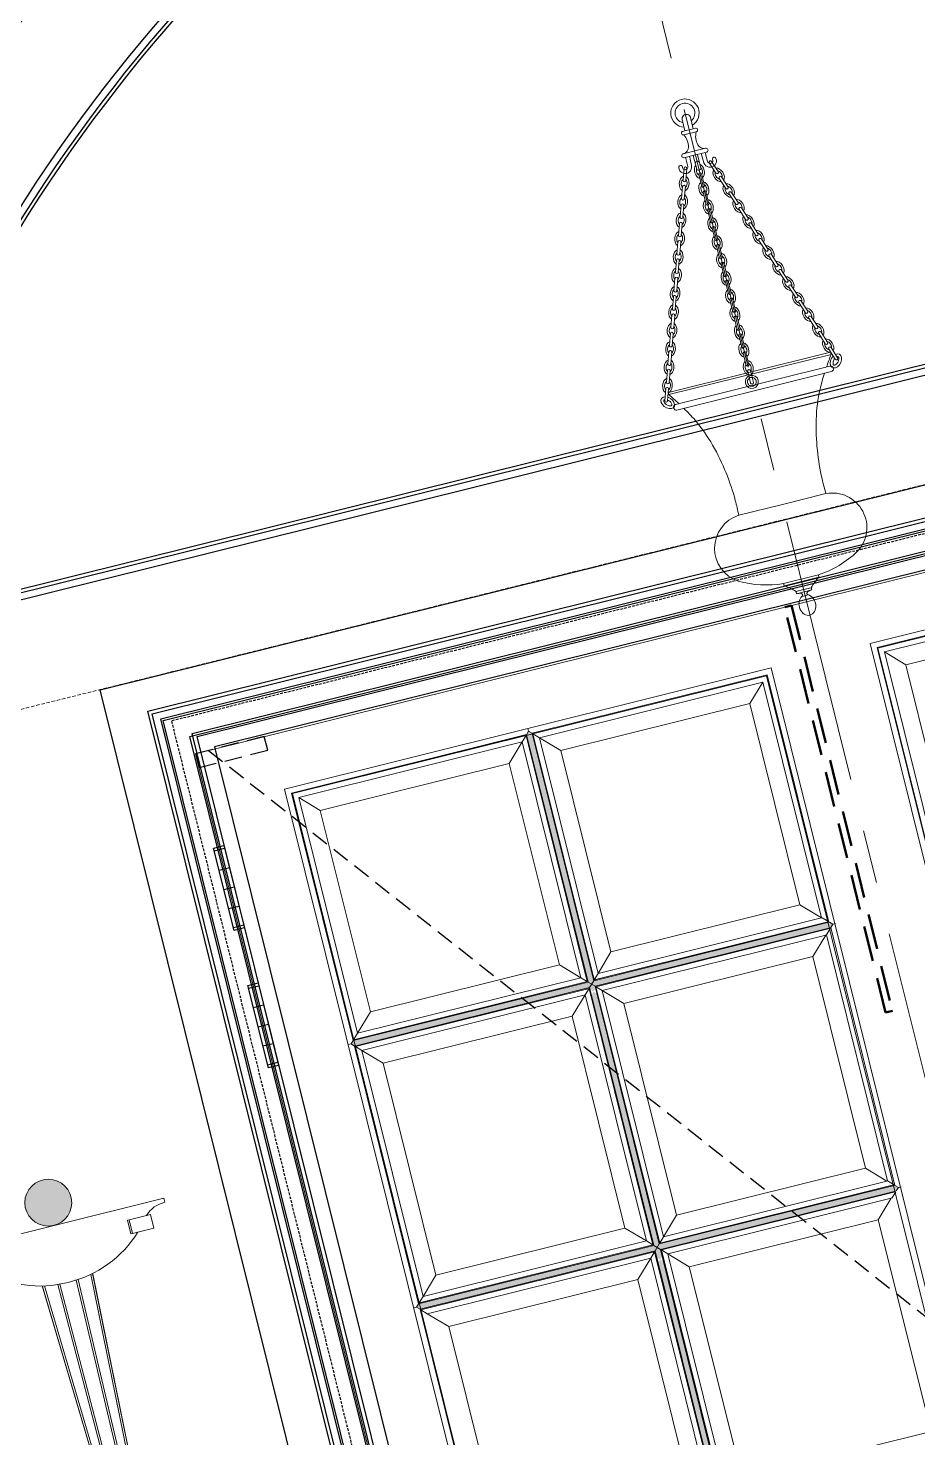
# Model space of a CAD drawing. Header units: inches. Extents: x -207898 to 3408902, y 497526 to 4632928.
# Drawn here: x 284987 to 286243, y 510495 to 512486 of the extents above; entities that cross this region are included whole.
import ezdxf

# ---------------------------------------------------------------- set-up
doc = ezdxf.new("R2010")
doc.units = ezdxf.units.IN
doc.header["$MEASUREMENT"] = 0
for name, pattern in [('CENTERX2', [4, 2.5, -0.5, 0.5, -0.5]), ('DASHED', [0.75, 0.5, -0.25]), ('HIDDEN', [0.375, 0.25, -0.125]), ('HIDDEN2', [0.1875, 0.125, -0.0625])]:
    doc.linetypes.add(name, pattern=pattern)
doc.layers.add('1', color=1, linetype='Continuous', lineweight=50)
for name, color, linetype in [('8', 8, 'Continuous'), ('A-Hidden', 8, 'HIDDEN'), ('A-Plaster', 1, 'Continuous'), ('brass', 40, 'Continuous'), ('DETAIL', 1, 'Continuous'), ('DOOR', 44, 'Continuous'), ('gypsum', 31, 'Continuous'), ('Layer1', 1, 'Continuous'), ('Layer3', 7, 'Continuous'), ('Layer7', 8, 'Continuous'), ('text', 7, 'Continuous'), ('WOOD', 23, 'Continuous')]:
    doc.layers.add(name, color=color, linetype=linetype)

# ---------------------------------------------------------------- blocks, each defined once
blk = doc.blocks.new('applique delisle 2')
at = {"lineweight": 0}
h = blk.add_hatch(color=40, dxfattribs=at)
h.dxf.hatch_style = 1
h.set_gradient(color1=(255, 191, 0), tint=1, name='SPHERICAL')
h.paths.add_polyline_path([(47812.6, -11405.5, 1), (47746.4, -11405.5, 1)])
at = {"layer": 'brass', "lineweight": 0}
blk.add_line((47799.5, -11903.7), (47759.5, -11903.7), dxfattribs=at)
at = {"layer": 'brass', "color": 4, "lineweight": 0}
for points in [[(47649.5, -11456.4, 0.200922), (47619.5, -11444.6), (47619.5, -11440.6, -0.414214), (47621.5, -11438.6), (47937.5, -11438.6, -0.414214), (47939.5, -11440.6), (47939.5, -11444.6, 0.200922), (47909.5, -11456.4)], [(47892.2, -11476.4, -0.198316), (47779.5, -11521.5, -0.198316), (47666.9, -11476.4)]]:
    blk.add_lwpolyline(points, format="xyb", dxfattribs=at)
at = {"layer": 'brass', "lineweight": 0}
for points in [[(47674.5, -11456.4), (47643.5, -11456.4), (47643.5, -11476.4), (47674.5, -11476.4), (47674.5, -11456.4), (47674.5, -11476.4), (47674.5, -11476.4)], [(47884.5, -11456.4), (47915.5, -11456.4), (47915.5, -11476.4), (47884.5, -11476.4), (47884.5, -11456.4), (47884.5, -11476.4), (47884.5, -11476.4)], [(47759.5, -11903.7), (47742.9, -11518.2)], [(47762.2, -11896.2), (47746, -11518.3)], [(47764.7, -11520.9), (47769.3, -11896.2)], [(47767.7, -11521.2), (47772.3, -11896.2)], [(47791.3, -11521.2), (47786.8, -11896.2)], [(47794.3, -11520.9), (47789.8, -11896.2)], [(47796.9, -11896.2), (47813.1, -11518.3)], [(47799.5, -11903.7), (47816.1, -11518.2)]]:
    blk.add_lwpolyline(points, dxfattribs=at)
for points in [[(47674.5, -11456.4), (47677.1, -11456.4), (47677.1, -11476.4), (47674.5, -11476.4)], [(47884.5, -11456.4), (47882, -11456.4), (47882, -11476.4), (47884.5, -11476.4)]]:
    blk.add_lwpolyline(points, close=True, dxfattribs=at)
blk.add_lwpolyline([(47742.9, -11517.6), (47759.5, -11903.7, 0.967535), (47799.5, -11903.7), (47816.1, -11517.6)], format="xyb", dxfattribs=at)
blk.add_circle((47779.5, -11405.5), 33.1, dxfattribs=at)
for centre, radius, start, end in [((47765.7, -11895.5), 3.58, 190.2461, 349.7539), ((47779.5, -11888.7), 10.5, 226.0137, 313.9956), ((47793.3, -11895.5), 3.58, 190.2461, 349.7539)]:
    blk.add_arc(centre, radius, start, end, dxfattribs=at)
blk = doc.blocks.new('Hinge')
at = {"layer": 'DETAIL'}
for p, q in [((-7.5, 0), (-7.5, 120)), ((-7.5, 120), (7.5, 120)), ((7.5, 120), (7.5, 0)), ((-7.5, 116), (7.5, 116)), ((-7.5, 88), (7.5, 88)), ((-7.5, 60), (7.5, 60)), ((-7.5, 32), (7.5, 32)), ((7.5, 4), (-7.5, 4)), ((7.5, 0), (-7.5, 0))]:
    blk.add_line(p, q, dxfattribs=at)
blk = doc.blocks.new('wd-02 elevation')
at = {"layer": 'Layer7', "lineweight": 0, "ltscale": 5}
h = blk.add_hatch(dxfattribs=at)
h.set_pattern_fill('AR-HBONE', color=40, scale=0.5, angle=-90)
h.set_pattern_definition([(225, (-227084.7743, -44536.4206), (-2.828427125, -7e-16), [6, -2]), (135, (-227086.1885, -44537.8349), (-2.828427125, -7e-16), [6, -2])])
h.paths.add_polyline_path([(-61554.1, -21388.6), (-61554.1, -21017.6), (-61550.1, -21013.6), (-61546.1, -21017.6), (-61546.1, -21388.6), (-61550.1, -21392.6)])
h = blk.add_hatch(dxfattribs=at)
h.set_pattern_fill('AR-HBONE', color=40, scale=0.5)
h.set_pattern_definition([(135, (-85083.9944, 144152.931), (-2e-16, 2.828427125), [6, -2]), (45, (-85085.4086, 144154.3452), (-2e-16, 2.828427125), [6, -2])])
h.paths.add_polyline_path([(-61896.1, -21377.7), (-61554.1, -21377.7), (-61550.1, -21381.7), (-61554.1, -21385.7), (-61896.1, -21385.7), (-61900.1, -21381.7)])
h = blk.add_hatch(dxfattribs=at)
h.set_pattern_fill('AR-HBONE', color=40, scale=0.5)
h.set_pattern_definition([(135, (-84733.9955, 144152.931), (-2e-16, 2.828427125), [6, -2]), (45, (-84735.4097, 144154.3452), (-2e-16, 2.828427125), [6, -2])])
h.paths.add_polyline_path([(-61546.1, -21377.7), (-61204.1, -21377.7), (-61200.1, -21381.7), (-61204.1, -21385.7), (-61546.1, -21385.7), (-61550.1, -21381.7)])
h = blk.add_hatch(dxfattribs=at)
h.set_pattern_fill('AR-HBONE', color=40, scale=0.5, angle=-90)
h.set_pattern_definition([(225, (-227084.7743, -44926.4206), (-2.828427125, -7e-16), [6, -2]), (135, (-227086.1885, -44927.8349), (-2.828427125, -7e-16), [6, -2])])
h.paths.add_polyline_path([(-61554.1, -21778.6), (-61554.1, -21396.6), (-61550.1, -21392.6), (-61546.1, -21396.6), (-61546.1, -21778.6), (-61550.1, -21782.6)])
h = blk.add_hatch(dxfattribs=at)
h.set_pattern_fill('AR-HBONE', color=40, scale=0.5)
h.set_pattern_definition([(135, (-85083.9942, 143769.7641), (-2e-16, 2.828427125), [6, -2]), (45, (-85085.4084, 143771.1783), (-2e-16, 2.828427125), [6, -2])])
h.paths.add_polyline_path([(-61896.1, -21760.9), (-61554.1, -21760.9), (-61550.1, -21764.9), (-61554.1, -21768.9), (-61896.1, -21768.9), (-61900.1, -21764.9)])
h = blk.add_hatch(dxfattribs=at)
h.set_pattern_fill('AR-HBONE', color=40, scale=0.5)
h.set_pattern_definition([(135, (-84733.9953, 143769.7641), (-2e-16, 2.828427125), [6, -2]), (45, (-84735.4095, 143771.1783), (-2e-16, 2.828427125), [6, -2])])
h.paths.add_polyline_path([(-61546.1, -21760.9), (-61204.1, -21760.9), (-61200.1, -21764.9), (-61204.1, -21768.9), (-61546.1, -21768.9), (-61550.1, -21764.9)])
h = blk.add_hatch(dxfattribs=at)
h.set_pattern_fill('AR-HBONE', color=40, scale=0.5, angle=-90)
h.set_pattern_definition([(225, (-227084.7742, -45316.4208), (-2.828427125, -7e-16), [6, -2]), (135, (-227086.1884, -45317.835), (-2.828427125, -7e-16), [6, -2])])
h.paths.add_polyline_path([(-61554.1, -22168.6), (-61554.1, -21786.6), (-61550.1, -21782.6), (-61546.1, -21786.6), (-61546.1, -22168.6), (-61550.1, -22172.6)])
at = {"layer": '1', "linetype": 'HIDDEN', "ltscale": 200, "elevation": 0}
blk.add_lwpolyline([(-61147, -20930.8), (-61147, -21520.8), (-61157, -21520.8), (-61157, -20930.8), (-61147, -20930.8)], dxfattribs=at)
at = {"layer": '8', "lineweight": 0, "ltscale": 5}
for p, q in [((-61555.1, -21018.6, 0), (-61562.6, -21026.1, 0)), ((-61562.6, -21026.1, 0), (-61562.6, -21369.2, 0)), ((-61555.1, -21018.6, 0), (-61555.1, -21376.7, 0)), ((-61545.1, -21018.6, 0), (-61545.1, -21376.7, 0)), ((-61537.6, -21026.1, 0), (-61545.1, -21018.6, 0)), ((-61537.6, -21026.1, 0), (-61537.6, -21369.2, 0)), ((-61887.6, -21369.2, 0), (-61895.1, -21376.7, 0)), ((-61555.1, -21376.7, 0), (-61895.1, -21376.7, 0)), ((-61562.6, -21369.2, 0), (-61887.6, -21369.2, 0)), ((-61562.6, -21369.2, 0), (-61555.1, -21376.7, 0)), ((-61537.6, -21369.2, 0), (-61545.1, -21376.7, 0)), ((-61205.1, -21376.7, 0), (-61545.1, -21376.7, 0)), ((-61212.6, -21369.2, 0), (-61537.6, -21369.2, 0)), ((-61211.6, -21369.2, 0), (-61204.1, -21376.7, 0)), ((-61555.1, -21386.7, 0), (-61895.1, -21386.7, 0)), ((-61887.6, -21394.2, 0), (-61895.1, -21386.7, 0)), ((-61562.6, -21394.2, 0), (-61887.6, -21394.2, 0)), ((-61562.6, -21394.2, 0), (-61555.1, -21386.7, 0)), ((-61562.6, -21394.2, 0), (-61562.6, -21752.4, 0)), ((-61555.1, -21386.7, 0), (-61555.1, -21759.9, 0)), ((-61545.1, -21386.7, 0), (-61545.1, -21759.9, 0)), ((-61205.1, -21386.7, 0), (-61545.1, -21386.7, 0)), ((-61537.6, -21394.2, 0), (-61545.1, -21386.7, 0)), ((-61537.6, -21394.2, 0), (-61537.6, -21752.4, 0)), ((-61212.6, -21394.2, 0), (-61537.6, -21394.2, 0)), ((-61211.6, -21394.2, 0), (-61204.1, -21386.7, 0)), ((-61887.6, -21752.4, 0), (-61895.1, -21759.9, 0)), ((-61555.1, -21759.9, 0), (-61895.1, -21759.9, 0)), ((-61562.6, -21752.4, 0), (-61887.6, -21752.4, 0)), ((-61562.6, -21752.4, 0), (-61555.1, -21759.9, 0)), ((-61537.6, -21752.4, 0), (-61545.1, -21759.9, 0)), ((-61212.6, -21759.9, 0), (-61545.1, -21759.9, 0)), ((-61545.1, -21759.9, 0), (-61205.1, -21759.9, 0)), ((-61212.6, -21752.4, 0), (-61537.6, -21752.4, 0)), ((-61537.6, -21752.4, 0), (-61212.6, -21752.4, 0)), ((-61211.6, -21752.4, 0), (-61204.1, -21759.9, 0)), ((-61555.1, -21769.9, 0), (-61895.1, -21769.9, 0)), ((-61887.6, -21777.4, 0), (-61895.1, -21769.9, 0)), ((-61562.6, -21777.4, 0), (-61887.6, -21777.4, 0)), ((-61562.6, -21777.4, 0), (-61555.1, -21769.9, 0)), ((-61562.6, -21777.4, 0), (-61562.6, -22135.6, 0)), ((-61555.1, -21769.9, 0), (-61555.1, -22143.1, 0)), ((-61212.6, -21769.9, 0), (-61545.1, -21769.9, 0)), ((-61545.1, -21769.9, 0), (-61205.1, -21769.9, 0)), ((-61537.6, -21777.4, 0), (-61545.1, -21769.9, 0)), ((-61545.1, -21769.9, 0), (-61545.1, -22143.1, 0)), ((-61212.6, -21777.4, 0), (-61537.6, -21777.4, 0)), ((-61537.6, -21777.4, 0), (-61212.6, -21777.4, 0)), ((-61537.6, -21777.4, 0), (-61537.6, -22135.6, 0)), ((-61211.6, -21777.4, 0), (-61204.1, -21769.9, 0))]:
    blk.add_line(p, q, dxfattribs=at)
at = {"layer": '8', "color": 40, "lineweight": 0, "ltscale": 5}
for p, q in [((-61554.1, -21017.6, 0), (-61550.1, -21013.6, 0)), ((-61554.1, -21377.7, 0), (-61554.1, -21017.6, 0)), ((-61550.1, -21013.6, 0), (-61550.1, -21009.6, 0)), ((-61546.1, -21017.6, 0), (-61550.1, -21013.6, 0)), ((-61546.1, -21377.7, 0), (-61546.1, -21017.6, 0)), ((-61900.1, -21381.7, 0), (-61904.1, -21381.7, 0)), ((-61900.1, -21381.7, 0), (-61896.1, -21377.7, 0)), ((-61896.1, -21385.7, 0), (-61900.1, -21381.7, 0)), ((-61554.1, -21377.7, 0), (-61896.1, -21377.7, 0)), ((-61546.1, -21385.7, 0), (-61554.1, -21377.7, 0)), ((-61554.1, -21385.7, 0), (-61546.1, -21377.7, 0)), ((-61546.1, -21377.7, 0), (-61204.1, -21377.7, 0)), ((-61199.1, -21381.7, 0), (-61203.1, -21377.7, 0)), ((-61203.1, -21385.7, 0), (-61199.1, -21381.7, 0)), ((-61199.1, -21381.7, 0), (-61195.1, -21381.7, 0)), ((-61554.1, -21385.7, 0), (-61896.1, -21385.7, 0)), ((-61554.1, -21385.7, 0), (-61554.1, -21760.9, 0)), ((-61546.1, -21385.7, 0), (-61546.1, -21760.9, 0)), ((-61546.1, -21385.7, 0), (-61204.1, -21385.7, 0)), ((-61900.1, -21764.9, 0), (-61896.1, -21760.9, 0)), ((-61554.1, -21760.9, 0), (-61896.1, -21760.9, 0)), ((-61546.1, -21768.9, 0), (-61554.1, -21760.9, 0)), ((-61554.1, -21768.9, 0), (-61546.1, -21760.9, 0)), ((-61546.1, -21760.9, 0), (-61204.1, -21760.9, 0)), ((-61199.1, -21764.9, 0), (-61203.1, -21760.9, 0)), ((-61900.1, -21764.9, 0), (-61904.1, -21764.9, 0)), ((-61896.1, -21768.9, 0), (-61900.1, -21764.9, 0)), ((-61554.1, -21768.9, 0), (-61896.1, -21768.9, 0)), ((-61554.1, -22144.1, 0), (-61554.1, -21768.9, 0)), ((-61546.1, -21768.9, 0), (-61204.1, -21768.9, 0)), ((-61546.1, -22144.1, 0), (-61546.1, -21768.9, 0)), ((-61203.1, -21768.9, 0), (-61199.1, -21764.9, 0)), ((-61199.1, -21764.9, 0), (-61195.1, -21764.9, 0))]:
    blk.add_line(p, q, dxfattribs=at)
at = {"layer": '8', "linetype": 'HIDDEN', "ltscale": 100}
for points in [[(-61914.1, -20950.8), (-61914.1, -20930.8), (-62014.1, -20930.8), (-62014.1, -20950.8), (-61914.1, -20950.8)], [(-61995.1, -20930.8), (-61124.1, -22056.9), (-61995.1, -23517.8)]]:
    blk.add_lwpolyline(points, dxfattribs=at)
at = {"layer": '8', "color": 40, "lineweight": 0, "ltscale": 5, "elevation": 0}
for points in [[(-61196.1, -21009.6), (-61904.1, -21009.6), (-61904.1, -23297.6), (-61196.1, -23297.6)], [(-61052.1, -21009.6), (-60344.1, -21009.6), (-60344.1, -23297.6), (-61052.1, -23297.6)]]:
    blk.add_lwpolyline(points, close=True, dxfattribs=at)
for points in [[(-61554.1, -21017.5), (-61896.1, -21017.5), (-61896.1, -21377.7)], [(-61554.1, -21017.6), (-61896.1, -21017.6), (-61896.1, -21377.7)], [(-61204.1, -21377.7), (-61204.1, -21017.6), (-61546.1, -21017.6)], [(-61044.1, -21377.7), (-61044.1, -21017.6), (-60702.1, -21017.6)], [(-61896.1, -21385.7), (-61896.1, -21760.9)], [(-61896.1, -21385.7), (-61896.1, -21760.9)], [(-61203.1, -21760.9), (-61203.1, -21385.7)], [(-61896.1, -21768.9), (-61896.1, -22144)]]:
    blk.add_lwpolyline(points, dxfattribs=at)
at = {"layer": '8', "lineweight": 0, "ltscale": 5, "elevation": 0}
for points in [[(-61205.1, -21018.6), (-61895.1, -21018.6), (-61895.1, -23288.6), (-61205.1, -23288.6)], [(-61043.1, -21018.6), (-60353.1, -21018.6), (-60353.1, -23288.6), (-61043.1, -23288.6)]]:
    blk.add_lwpolyline(points, close=True, dxfattribs=at)
for points in [[(-61562.6, -21026.1), (-61887.6, -21026.1), (-61887.6, -21369.2)], [(-61212.6, -21369.2), (-61212.6, -21026.1), (-61537.6, -21026.1)], [(-61035.6, -21369.2), (-61035.6, -21026.1), (-60710.6, -21026.1)], [(-61887.6, -21394.2), (-61887.6, -21752.4)], [(-61211.6, -21752.4), (-61211.6, -21394.2)]]:
    blk.add_lwpolyline(points, dxfattribs=at)
at = {"layer": '8', "color": 4, "lineweight": 0, "ltscale": 5, "elevation": 0}
for points in [[(-61562.6, -21369.2), (-61587.6, -21344.2), (-61587.6, -21051.1), (-61562.6, -21026.1), (-61587.6, -21051.1), (-61862.6, -21051.1), (-61887.6, -21026.1), (-61862.6, -21051.1), (-61862.6, -21344.2), (-61887.6, -21369.2), (-61862.6, -21344.2), (-61587.6, -21344.2)], [(-61212.6, -21369.2), (-61237.6, -21344.2), (-61237.6, -21051.1), (-61212.6, -21026.1), (-61237.6, -21051.1), (-61512.6, -21051.1), (-61537.6, -21026.1), (-61512.6, -21051.1), (-61512.6, -21344.2), (-61537.6, -21369.2), (-61512.6, -21344.2), (-61237.6, -21344.2)], [(-61035.6, -21369.2), (-61010.6, -21344.2), (-61010.6, -21051.1), (-61035.6, -21026.1), (-61010.6, -21051.1), (-60735.6, -21051.1), (-60710.6, -21026.1), (-60735.6, -21051.1), (-60735.6, -21344.2), (-60710.6, -21369.2), (-60735.6, -21344.2), (-61010.6, -21344.2)], [(-61562.6, -21752.4), (-61587.6, -21727.4), (-61587.6, -21419.2), (-61562.6, -21394.2), (-61587.6, -21419.2), (-61862.6, -21419.2), (-61887.6, -21394.2), (-61862.6, -21419.2), (-61862.6, -21727.4), (-61887.6, -21752.4), (-61862.6, -21727.4), (-61587.6, -21727.4)], [(-61212.6, -21752.4), (-61237.6, -21727.4), (-61237.6, -21419.2), (-61212.6, -21394.2), (-61237.6, -21419.2), (-61512.6, -21419.2), (-61537.6, -21394.2), (-61512.6, -21419.2), (-61512.6, -21727.4), (-61537.6, -21752.4), (-61512.6, -21727.4), (-61237.6, -21727.4)], [(-61562.6, -22135.6), (-61587.6, -22110.6), (-61587.6, -21802.4), (-61562.6, -21777.4), (-61587.6, -21802.4), (-61862.6, -21802.4), (-61887.6, -21777.4), (-61862.6, -21802.4), (-61862.6, -22110.6), (-61887.6, -22135.6), (-61862.6, -22110.6), (-61587.6, -22110.6)], [(-61212.6, -22135.6), (-61237.6, -22110.6), (-61237.6, -21802.4), (-61212.6, -21777.4), (-61237.6, -21802.4), (-61512.6, -21802.4), (-61537.6, -21777.4), (-61512.6, -21802.4), (-61512.6, -22110.6), (-61537.6, -22135.6), (-61512.6, -22110.6), (-61237.6, -22110.6)]]:
    blk.add_lwpolyline(points, dxfattribs=at)
at = {"layer": 'WOOD', "lineweight": 0}
blk.add_lwpolyline([(-62014.1, -23517.8), (-62014.1, -20930.8), (-60234.2, -20930.8), (-60234.2, -23517.8)], dxfattribs=at)
at = {"layer": 'text'}
for p in [(-62014.1, -21186.4), (-62014.1, -21386.4)]:
    blk.add_blockref('Hinge', p, dxfattribs=at)
blk = doc.blocks.new('pendant arabic')
at = {"color": 40, "lineweight": 0}
for p, q in [((31622.2, -8834.7), (31640.6, -8834.7)), ((31625.4, -8829.5), (31637.4, -8829.5)), ((31615.3, -8860.3), (31647.6, -8860.3)), ((31617.3, -8866), (31616.9, -8879.5)), ((31628.4, -8866), (31628.4, -8886)), ((31634.4, -8866), (31634.4, -8886)), ((31645.5, -8866), (31645.9, -8879.5)), ((31606.1, -9486.8), (31656.8, -9486.8)), ((31620.4, -9502.1), (31642.5, -9502.1))]:
    blk.add_line(p, q, dxfattribs=at)
for points in [[(31631.4, -8866), (31648.1, -8866, 0.912079), (31647.6, -8860.3, -0.354576), (31638.1, -8853, -0.194549), (31640.6, -8834.7, 1), (31640.6, -8829.5), (31637.4, -8829.5), (31637.4, -8813.2, 1), (31625.4, -8813.2), (31625.4, -8829.5), (31622.2, -8829.5, 1), (31622.2, -8834.7, -0.194549), (31624.8, -8853, -0.345784), (31615.3, -8860.3, 0.913192), (31614.7, -8866)], [(31631.4, -9209.5), (31519.1, -9209.5, -0.967012), (31519.1, -9201.5), (31743.8, -9201.5, -0.967012), (31743.8, -9209.5)]]:
    blk.add_lwpolyline(points, format="xyb", close=True, dxfattribs=at)
for points in [[(31617.3, -8866), (31616.9, -8879.5, -1.075039), (31609.4, -8878.4, 1.060135), (31604.4, -8877.8, 1.065086), (31622.3, -8879.8, 0.012612), (31623.1, -8866, 1.437174)], [(31609.7, -8897.9), (31615.1, -8881.8, 1), (31611.3, -8880.5), (31605.9, -8896.6, 1), (31609.7, -8897.9, 0.447031)], [(31628.4, -8877.8, 0.484314), (31628.4, -8877.8, -0.790231), (31634.4, -8877.8, -8.534282)], [(31645.5, -8866), (31645.9, -8879.5, 1.075039), (31653.4, -8878.4, -1.060135), (31658.4, -8877.8, -1.065086), (31640.5, -8879.8, -0.012612), (31639.8, -8866, -1.437174)], [(31653.2, -8897.9), (31647.7, -8881.8, -1), (31651.5, -8880.5), (31657, -8896.6, -1), (31653.2, -8897.9, -0.447031)], [(31628.4, -8886, -0.484314), (31628.4, -8886, 0.790231), (31634.4, -8886, 8.534282)], [(31633.4, -8911.1), (31633.4, -8894.1, 1), (31629.4, -8894.1), (31629.4, -8911.1, 1), (31633.4, -8911.1, 0.447031)], [(31633.4, -8911.1), (31633.4, -8894.1, 1), (31629.4, -8894.1), (31629.4, -8911.1, 1), (31633.4, -8911.1, 0.447031)], [(31601.3, -8922.5), (31606.8, -8906.4, 1), (31603, -8905.1), (31597.5, -8921.3, 1), (31601.3, -8922.5, 0.447031)], [(31601.3, -8922.5), (31606.8, -8906.4, 1), (31603, -8905.1), (31597.5, -8921.3, 1), (31601.3, -8922.5, 0.447031)], [(31633.4, -8937.2), (31633.4, -8920.2, 1), (31629.4, -8920.2), (31629.4, -8937.2, 1), (31633.4, -8937.2, 0.447031)], [(31633.4, -8937.2), (31633.4, -8920.2, 1), (31629.4, -8920.2), (31629.4, -8937.2, 1), (31633.4, -8937.2, 0.447031)], [(31661.5, -8922.5), (31656.1, -8906.4, -1), (31659.9, -8905.1), (31665.3, -8921.3, -1), (31661.5, -8922.5, -0.447031)], [(31661.5, -8922.5), (31656.1, -8906.4, -1), (31659.9, -8905.1), (31665.3, -8921.3, -1), (31661.5, -8922.5, -0.447031)], [(31593, -8947.2), (31598.4, -8931.1, 1), (31594.7, -8929.8), (31589.2, -8945.9, 1), (31593, -8947.2, 0.447031)], [(31593, -8947.2), (31598.4, -8931.1, 1), (31594.7, -8929.8), (31589.2, -8945.9, 1), (31593, -8947.2, 0.447031)], [(31669.9, -8947.2), (31664.4, -8931.1, -1), (31668.2, -8929.8), (31673.6, -8945.9, -1), (31669.9, -8947.2, -0.447031)], [(31669.9, -8947.2), (31664.4, -8931.1, -1), (31668.2, -8929.8), (31673.6, -8945.9, -1), (31669.9, -8947.2, -0.447031)], [(31584.6, -8971.9), (31590.1, -8955.7, 1), (31586.3, -8954.5), (31580.9, -8970.6, 1), (31584.6, -8971.9, 0.447031)], [(31584.6, -8971.9), (31590.1, -8955.7, 1), (31586.3, -8954.5), (31580.9, -8970.6, 1), (31584.6, -8971.9, 0.447031)], [(31633.4, -8963.2), (31633.4, -8946.2, 1), (31629.4, -8946.2), (31629.4, -8963.2, 1), (31633.4, -8963.2, 0.447031)], [(31633.4, -8963.2), (31633.4, -8946.2, 1), (31629.4, -8946.2), (31629.4, -8963.2, 1), (31633.4, -8963.2, 0.447031)], [(31678.2, -8971.9), (31672.8, -8955.7, -1), (31676.5, -8954.5), (31682, -8970.6, -1), (31678.2, -8971.9, -0.447031)], [(31678.2, -8971.9), (31672.8, -8955.7, -1), (31676.5, -8954.5), (31682, -8970.6, -1), (31678.2, -8971.9, -0.447031)], [(31576.3, -8996.5), (31581.8, -8980.4, 1), (31578, -8979.1), (31572.5, -8995.3, 1), (31576.3, -8996.5, 0.447031)], [(31576.3, -8996.5), (31581.8, -8980.4, 1), (31578, -8979.1), (31572.5, -8995.3, 1), (31576.3, -8996.5, 0.447031)], [(31633.4, -8989.3), (31633.4, -8972.2, 1), (31629.4, -8972.2), (31629.4, -8989.3, 1), (31633.4, -8989.3, 0.447031)], [(31633.4, -8989.3), (31633.4, -8972.2, 1), (31629.4, -8972.2), (31629.4, -8989.3, 1), (31633.4, -8989.3, 0.447031)], [(31686.5, -8996.5), (31681.1, -8980.4, -1), (31684.9, -8979.1), (31690.3, -8995.3, -1), (31686.5, -8996.5, -0.447031)], [(31686.5, -8996.5), (31681.1, -8980.4, -1), (31684.9, -8979.1), (31690.3, -8995.3, -1), (31686.5, -8996.5, -0.447031)], [(31633.4, -9015.3), (31633.4, -8998.3, 1), (31629.4, -8998.3), (31629.4, -9015.3, 1), (31633.4, -9015.3, 0.447031)], [(31633.4, -9015.3), (31633.4, -8998.3, 1), (31629.4, -8998.3), (31629.4, -9015.3, 1), (31633.4, -9015.3, 0.447031)], [(31568, -9021.2), (31573.4, -9005.1, 1), (31569.6, -9003.8), (31564.2, -9019.9, 1), (31568, -9021.2, 0.447031)], [(31568, -9021.2), (31573.4, -9005.1, 1), (31569.6, -9003.8), (31564.2, -9019.9, 1), (31568, -9021.2, 0.447031)], [(31694.9, -9021.2), (31689.4, -9005.1, -1), (31693.2, -9003.8), (31698.7, -9019.9, -1), (31694.9, -9021.2, -0.447031)], [(31694.9, -9021.2), (31689.4, -9005.1, -1), (31693.2, -9003.8), (31698.7, -9019.9, -1), (31694.9, -9021.2, -0.447031)], [(31559.6, -9045.9), (31565.1, -9029.7, 1), (31561.3, -9028.5), (31555.8, -9044.6, 1), (31559.6, -9045.9, 0.447031)], [(31559.6, -9045.9), (31565.1, -9029.7, 1), (31561.3, -9028.5), (31555.8, -9044.6, 1), (31559.6, -9045.9, 0.447031)], [(31633.4, -9041.3), (31633.4, -9024.3, 1), (31629.4, -9024.3), (31629.4, -9041.3, 1), (31633.4, -9041.3, 0.447031)], [(31633.4, -9041.3), (31633.4, -9024.3, 1), (31629.4, -9024.3), (31629.4, -9041.3, 1), (31633.4, -9041.3, 0.447031)], [(31703.2, -9045.9), (31697.8, -9029.7, -1), (31701.6, -9028.5), (31707, -9044.6, -1), (31703.2, -9045.9, -0.447031)], [(31703.2, -9045.9), (31697.8, -9029.7, -1), (31701.6, -9028.5), (31707, -9044.6, -1), (31703.2, -9045.9, -0.447031)], [(31551.3, -9070.5), (31556.7, -9054.4, 1), (31552.9, -9053.1), (31547.5, -9069.2, 1), (31551.3, -9070.5, 0.447031)], [(31551.3, -9070.5), (31556.7, -9054.4, 1), (31552.9, -9053.1), (31547.5, -9069.2, 1), (31551.3, -9070.5, 0.447031)], [(31633.4, -9067.4), (31633.4, -9050.4, 1), (31629.4, -9050.4), (31629.4, -9067.4, 1), (31633.4, -9067.4, 0.447031)], [(31633.4, -9067.4), (31633.4, -9050.4, 1), (31629.4, -9050.4), (31629.4, -9067.4, 1), (31633.4, -9067.4, 0.447031)], [(31711.6, -9070.5), (31706.1, -9054.4, -1), (31709.9, -9053.1), (31715.4, -9069.2, -1), (31711.6, -9070.5, -0.447031)], [(31711.6, -9070.5), (31706.1, -9054.4, -1), (31709.9, -9053.1), (31715.4, -9069.2, -1), (31711.6, -9070.5, -0.447031)], [(31542.9, -9095.2), (31548.4, -9079.1, 1), (31544.6, -9077.8), (31539.1, -9093.9, 1), (31542.9, -9095.2, 0.447031)], [(31542.9, -9095.2), (31548.4, -9079.1, 1), (31544.6, -9077.8), (31539.1, -9093.9, 1), (31542.9, -9095.2, 0.447031)], [(31633.3, -9093.4), (31633.4, -9076.4, 1), (31629.4, -9076.4), (31629.3, -9093.4, 1), (31633.3, -9093.4, 0.447031)], [(31633.3, -9093.4), (31633.4, -9076.4, 1), (31629.4, -9076.4), (31629.3, -9093.4, 1), (31633.3, -9093.4, 0.447031)], [(31719.9, -9095.2), (31714.5, -9079.1, -1), (31718.3, -9077.8), (31723.7, -9093.9, -1), (31719.9, -9095.2, -0.447031)], [(31719.9, -9095.2), (31714.5, -9079.1, -1), (31718.3, -9077.8), (31723.7, -9093.9, -1), (31719.9, -9095.2, -0.447031)], [(31534.6, -9119.9), (31540, -9103.7, 1), (31536.2, -9102.5), (31530.8, -9118.6, 1), (31534.6, -9119.9, 0.447031)], [(31534.6, -9119.9), (31540, -9103.7, 1), (31536.2, -9102.5), (31530.8, -9118.6, 1), (31534.6, -9119.9, 0.447031)], [(31633.3, -9119.5), (31633.3, -9102.4, 1), (31629.3, -9102.4), (31629.3, -9119.5, 1), (31633.3, -9119.5, 0.447031)], [(31633.3, -9119.5), (31633.3, -9102.4, 1), (31629.3, -9102.4), (31629.3, -9119.5, 1), (31633.3, -9119.5, 0.447031)], [(31728.3, -9119.9), (31722.8, -9103.7, -1), (31726.6, -9102.5), (31732.1, -9118.6, -1), (31728.3, -9119.9, -0.447031)], [(31728.3, -9119.9), (31722.8, -9103.7, -1), (31726.6, -9102.5), (31732.1, -9118.6, -1), (31728.3, -9119.9, -0.447031)], [(31526.2, -9144.5), (31531.7, -9128.4, 1), (31527.9, -9127.1), (31522.4, -9143.2, 1), (31526.2, -9144.5, 0.447031)], [(31526.2, -9144.5), (31531.7, -9128.4, 1), (31527.9, -9127.1), (31522.4, -9143.2, 1), (31526.2, -9144.5, 0.447031)], [(31633.3, -9145.5), (31633.3, -9128.5, 1), (31629.3, -9128.5), (31629.3, -9145.5, 1), (31633.3, -9145.5, 0.447031)], [(31633.3, -9145.5), (31633.3, -9128.5, 1), (31629.3, -9128.5), (31629.3, -9145.5, 1), (31633.3, -9145.5, 0.447031)], [(31736.6, -9144.5), (31731.2, -9128.4, -1), (31735, -9127.1), (31740.4, -9143.2, -1), (31736.6, -9144.5, -0.447031)], [(31736.6, -9144.5), (31731.2, -9128.4, -1), (31735, -9127.1), (31740.4, -9143.2, -1), (31736.6, -9144.5, -0.447031)], [(31517.9, -9169.2), (31523.3, -9153.1, 1), (31519.6, -9151.8), (31514.1, -9167.9, 1), (31517.9, -9169.2, 0.447031)], [(31517.9, -9169.2), (31523.3, -9153.1, 1), (31519.6, -9151.8), (31514.1, -9167.9, 1), (31517.9, -9169.2, 0.447031)], [(31633.3, -9171.5), (31633.3, -9154.5, 1), (31629.3, -9154.5), (31629.3, -9171.5, 1), (31633.3, -9171.5, 0.447031)], [(31633.3, -9171.5), (31633.3, -9154.5, 1), (31629.3, -9154.5), (31629.3, -9171.5, 1), (31633.3, -9171.5, 0.447031)], [(31745, -9169.2), (31739.5, -9153.1, -1), (31743.3, -9151.8), (31748.7, -9167.9, -1), (31745, -9169.2, -0.447031)], [(31745, -9169.2), (31739.5, -9153.1, -1), (31743.3, -9151.8), (31748.7, -9167.9, -1), (31745, -9169.2, -0.447031)], [(31509.5, -9193.9), (31515, -9177.7, 1), (31511.2, -9176.4), (31505.8, -9192.6, 1), (31509.5, -9193.9, 0.447031)], [(31509.5, -9193.9), (31515, -9177.7, 1), (31511.2, -9176.4), (31505.8, -9192.6, 1), (31509.5, -9193.9, 0.447031)], [(31633.3, -9197.6), (31633.3, -9180.6, 1), (31629.3, -9180.5), (31629.3, -9197.6, 1), (31633.3, -9197.6, 0.447031)], [(31633.3, -9197.6), (31633.3, -9180.6, 1), (31629.3, -9180.5), (31629.3, -9197.6, 1), (31633.3, -9197.6, 0.447031)], [(31753.3, -9193.9), (31747.9, -9177.7, -1), (31751.6, -9176.4), (31757.1, -9192.6, -1), (31753.3, -9193.9, -0.447031)], [(31753.3, -9193.9), (31747.9, -9177.7, -1), (31751.6, -9176.4), (31757.1, -9192.6, -1), (31753.3, -9193.9, -0.447031)], [(31606.1, -9483.8), (31656.8, -9483.8), (31656.8, -9486.8, 0.066306), (31642.5, -9498.9), (31631.4, -9498.9)], [(31656.8, -9483.8), (31606.1, -9483.8), (31606.1, -9486.8, -0.066306), (31620.4, -9498.9), (31631.4, -9498.9)], [(31620.4, -9498.9), (31620.4, -9502.1, -0.075741), (31626.5, -9503, -0.670017), (31626.6, -9507.8, -0.742621)], [(31642.5, -9498.9), (31642.5, -9502.1, 0.075741), (31636.4, -9503, 0.670017), (31636.2, -9507.8, 0.742621)]]:
    blk.add_lwpolyline(points, format="xyb", dxfattribs=at)
at = {"color": 4, "lineweight": 0}
for points in [[(31513.5, -9185.7), (31513.5, -9182.7), (31749.3, -9182.7), (31749.3, -9185.7)], [(31513.5, -9185.7), (31749.3, -9185.7)]]:
    blk.add_lwpolyline(points, dxfattribs=at)
for points in [[(31631.4, -9374.8), (31568, -9374.8, 0.727128), (31544.9, -9465, 0.107747), (31606.1, -9483.8, 0.107747)], [(31631.4, -9374.8), (31694.8, -9374.8, -0.727128), (31718, -9465, -0.107747), (31656.8, -9483.8, -0.107747)]]:
    blk.add_lwpolyline(points, format="xyb", dxfattribs=at)
at = {"color": 40, "lineweight": 0}
blk.add_lwpolyline([(31635.9, -9507.6), (31627, -9507.6)], dxfattribs=at)
for radius, start, end in [(20, 287.4576, 252.5424), (14, 295.3769, 244.6231)]:
    blk.add_arc((31631.4, -8805.2), radius, start, end, dxfattribs=at)
at = {"color": 40, "lineweight": 0, "extrusion": (0, 0, -1)}
for centre, major_axis, ratio, start_param, end_param in [((31631.4, -8889.6), (0, 10.5), 0.652824, 3.437395, 5.831525), ((31631.4, -8889.6), (0, 10.5), 0.652824, 0.453442, 2.845791), ((31606.3, -8901.5), (3.37, 9.96), 0.652824, 3.437395, 5.987383), ((31606.3, -8901.5), (2.09, 6.17), 0.633551, 3.647898, 5.77688), ((31606.3, -8901.5), (3.37, 9.96), 0.652824, 0.295802, 2.845791), ((31606.3, -8901.5), (2.09, 6.17), 0.633551, 0.506306, 2.635287), ((31631.4, -8889.6), (0, 6.51), 0.633551, 3.647898, 5.471151), ((31631.4, -8889.6), (0, 6.51), 0.633551, 0.817097, 2.635287), ((31598, -8926.2), (3.37, 9.96), 0.652824, 3.437395, 5.987383), ((31598, -8926.2), (2.09, 6.17), 0.633551, 3.647898, 5.77688), ((31598, -8926.2), (3.37, 9.96), 0.652824, 0.295802, 2.845791), ((31631.4, -8915.7), (0, 10.5), 0.652824, 3.437395, 5.987383), ((31631.4, -8915.7), (0, 6.51), 0.633551, 3.647898, 5.77688), ((31631.4, -8915.7), (0, 10.5), 0.652824, 0.295802, 2.845791), ((31631.4, -8915.7), (0, 6.51), 0.633551, 0.506306, 2.635287), ((31598, -8926.2), (2.09, 6.17), 0.633551, 0.506306, 2.635287), ((31631.4, -8941.7), (0, 10.5), 0.652824, 3.437395, 5.987383), ((31631.4, -8941.7), (0, 6.51), 0.633551, 3.647898, 5.77688), ((31631.4, -8941.7), (0, 10.5), 0.652824, 0.295802, 2.845791), ((31631.4, -8941.7), (0, 6.51), 0.633551, 0.506306, 2.635287), ((31589.6, -8950.8), (3.37, 9.96), 0.652824, 3.437395, 5.987383), ((31589.6, -8950.8), (2.09, 6.17), 0.633551, 3.647898, 5.77688), ((31589.6, -8950.8), (3.37, 9.96), 0.652824, 0.295802, 2.845791), ((31589.6, -8950.8), (2.09, 6.17), 0.633551, 0.506306, 2.635287), ((31631.4, -8967.7), (0, 10.5), 0.652824, 3.437395, 5.987383), ((31631.4, -8967.7), (0, 10.5), 0.652824, 0.295802, 2.845791), ((31581.3, -8975.5), (3.37, 9.96), 0.652824, 3.437395, 5.987383), ((31581.3, -8975.5), (2.09, 6.17), 0.633551, 3.647898, 5.77688), ((31581.3, -8975.5), (3.37, 9.96), 0.652824, 0.295802, 2.845791), ((31581.3, -8975.5), (2.09, 6.17), 0.633551, 0.506306, 2.635287), ((31631.4, -8967.7), (0, 6.51), 0.633551, 3.647898, 5.77688), ((31631.4, -8967.7), (0, 6.51), 0.633551, 0.506306, 2.635287), ((31573, -9000.2), (3.37, 9.96), 0.652824, 3.437395, 5.987383), ((31573, -9000.2), (2.09, 6.17), 0.633551, 3.647898, 5.77688), ((31573, -9000.2), (3.37, 9.96), 0.652824, 0.295802, 2.845791), ((31573, -9000.2), (2.09, 6.17), 0.633551, 0.506306, 2.635287), ((31631.4, -8993.8), (0, 10.5), 0.652824, 3.437395, 5.987383), ((31631.4, -8993.8), (0, 6.51), 0.633551, 3.647898, 5.77688), ((31631.4, -8993.8), (0, 10.5), 0.652824, 0.295802, 2.845791), ((31631.4, -8993.8), (0, 6.51), 0.633551, 0.506306, 2.635287), ((31564.6, -9024.8), (3.37, 9.96), 0.652824, 3.437395, 5.987383), ((31564.6, -9024.8), (2.09, 6.17), 0.633551, 3.647898, 5.77688), ((31564.6, -9024.8), (3.37, 9.96), 0.652824, 0.295802, 2.845791), ((31631.4, -9019.8), (0, 10.5), 0.652824, 3.437395, 5.987383), ((31631.4, -9019.8), (0, 6.51), 0.633551, 3.647898, 5.77688), ((31631.4, -9019.8), (0, 10.5), 0.652824, 0.295802, 2.845791), ((31631.4, -9019.8), (0, 6.51), 0.633551, 0.506306, 2.635287), ((31556.3, -9049.5), (3.37, 9.96), 0.652824, 3.437395, 5.987383), ((31564.6, -9024.8), (2.09, 6.17), 0.633551, 0.506306, 2.635287), ((31631.4, -9045.8), (0, 10.5), 0.652824, 3.437395, 5.987383), ((31631.4, -9045.8), (0, 10.5), 0.652824, 0.295802, 2.845791), ((31556.3, -9049.5), (2.09, 6.17), 0.633551, 3.647898, 5.77688), ((31556.3, -9049.5), (3.37, 9.96), 0.652824, 0.295802, 2.845791), ((31556.3, -9049.5), (2.09, 6.17), 0.633551, 0.506306, 2.635287), ((31631.4, -9045.8), (0, 6.51), 0.633551, 3.647898, 5.77688), ((31631.4, -9045.8), (0, 6.51), 0.633551, 0.506306, 2.635287), ((31547.9, -9074.2), (3.37, 9.96), 0.652824, 3.437395, 5.987383), ((31547.9, -9074.2), (2.09, 6.17), 0.633551, 3.647898, 5.77688), ((31547.9, -9074.2), (3.37, 9.96), 0.652824, 0.295802, 2.845791), ((31547.9, -9074.2), (2.09, 6.17), 0.633551, 0.506306, 2.635287), ((31631.4, -9071.9), (0, 10.5), 0.652824, 3.437395, 5.987383), ((31631.4, -9071.9), (0, 6.51), 0.633551, 3.647898, 5.77688), ((31631.4, -9071.9), (0, 10.5), 0.652824, 0.295802, 2.845791), ((31631.4, -9071.9), (0, 6.51), 0.633551, 0.506306, 2.635287), ((31539.6, -9098.8), (3.37, 9.96), 0.652824, 3.437395, 5.987383), ((31539.6, -9098.8), (2.09, 6.17), 0.633551, 3.647898, 5.77688), ((31539.6, -9098.8), (3.37, 9.96), 0.652824, 0.295802, 2.845791), ((31539.6, -9098.8), (2.09, 6.17), 0.633551, 0.506306, 2.635287), ((31631.3, -9097.9), (0, 10.5), 0.652824, 3.437395, 5.987383), ((31631.3, -9097.9), (0, 6.51), 0.633551, 3.647898, 5.77688), ((31631.3, -9097.9), (0, 10.5), 0.652824, 0.295802, 2.845791), ((31631.3, -9097.9), (0, 6.51), 0.633551, 0.506306, 2.635287), ((31531.2, -9123.5), (3.37, 9.96), 0.652824, 3.437395, 5.987383), ((31531.2, -9123.5), (2.09, 6.17), 0.633551, 3.647898, 5.77688), ((31531.2, -9123.5), (3.37, 9.96), 0.652824, 0.295802, 2.845791), ((31531.2, -9123.5), (2.09, 6.17), 0.633551, 0.506306, 2.635287), ((31631.3, -9124), (0, 10.5), 0.652824, 3.437395, 5.987383), ((31631.3, -9124), (0, 6.51), 0.633551, 3.647898, 5.77688), ((31631.3, -9124), (0, 10.5), 0.652824, 0.295802, 2.845791), ((31631.3, -9124), (0, 6.51), 0.633551, 0.506306, 2.635287), ((31522.9, -9148.2), (3.37, 9.96), 0.652824, 3.437395, 5.987383), ((31522.9, -9148.2), (2.09, 6.17), 0.633551, 3.647898, 5.77688), ((31522.9, -9148.2), (3.37, 9.96), 0.652824, 0.295802, 2.845791), ((31522.9, -9148.2), (2.09, 6.17), 0.633551, 0.506306, 2.635287), ((31631.3, -9150), (0, 10.5), 0.652824, 3.437395, 5.987383), ((31631.3, -9150), (0, 6.51), 0.633551, 3.647898, 5.77688), ((31631.3, -9150), (0, 10.5), 0.652824, 0.295802, 2.845791), ((31631.3, -9150), (0, 6.51), 0.633551, 0.506306, 2.635287), ((31514.5, -9172.8), (3.37, 9.96), 0.652824, 3.437395, 5.987383), ((31514.5, -9172.8), (2.09, 6.17), 0.633551, 3.647898, 5.77688), ((31514.5, -9172.8), (3.37, 9.96), 0.652824, 0.295802, 2.845791), ((31514.5, -9172.8), (2.09, 6.17), 0.633551, 0.506306, 2.635287), ((31631.3, -9176), (0, 10.5), 0.652824, 3.437395, 5.987383), ((31631.3, -9176), (0, 6.51), 0.633551, 3.647898, 5.77688), ((31631.3, -9176), (0, 10.5), 0.652824, 0.295802, 2.845791), ((31631.3, -9176), (0, 6.51), 0.633551, 0.506306, 2.635287), ((31509.1, -9196.4), (7.08, -7.97), 0.678875, 4.303626, 10.168055)]:
    blk.add_ellipse(centre, major_axis=major_axis, ratio=ratio, start_param=start_param, end_param=end_param, dxfattribs=at)
at = {"color": 40, "lineweight": 0}
for centre, major_axis, ratio, start_param, end_param in [((31656.5, -8901.5), (-3.37, 9.96), 0.652824, 0.295802, 2.845791), ((31656.5, -8901.5), (-2.09, 6.17), 0.633551, 0.506306, 2.635287), ((31656.5, -8901.5), (-3.37, 9.96), 0.652824, 3.437395, 5.987383), ((31656.5, -8901.5), (-2.09, 6.17), 0.633551, 3.647898, 5.77688), ((31664.9, -8926.2), (-3.37, 9.96), 0.652824, 0.295802, 2.845791), ((31664.9, -8926.2), (-3.37, 9.96), 0.652824, 3.437395, 5.987383), ((31664.9, -8926.2), (-2.09, 6.17), 0.633551, 3.647898, 5.77688), ((31664.9, -8926.2), (-2.09, 6.17), 0.633551, 0.506306, 2.635287), ((31673.2, -8950.8), (-3.37, 9.96), 0.652824, 0.295802, 2.845791), ((31673.2, -8950.8), (-2.09, 6.17), 0.633551, 0.506306, 2.635287), ((31673.2, -8950.8), (-3.37, 9.96), 0.652824, 3.437395, 5.987383), ((31673.2, -8950.8), (-2.09, 6.17), 0.633551, 3.647898, 5.77688), ((31681.5, -8975.5), (-3.37, 9.96), 0.652824, 0.295802, 2.845791), ((31681.5, -8975.5), (-2.09, 6.17), 0.633551, 0.506306, 2.635287), ((31681.5, -8975.5), (-3.37, 9.96), 0.652824, 3.437395, 5.987383), ((31681.5, -8975.5), (-2.09, 6.17), 0.633551, 3.647898, 5.77688), ((31689.9, -9000.2), (-3.37, 9.96), 0.652824, 0.295802, 2.845791), ((31689.9, -9000.2), (-2.09, 6.17), 0.633551, 0.506306, 2.635287), ((31689.9, -9000.2), (-3.37, 9.96), 0.652824, 3.437395, 5.987383), ((31689.9, -9000.2), (-2.09, 6.17), 0.633551, 3.647898, 5.77688), ((31698.2, -9024.8), (-3.37, 9.96), 0.652824, 0.295802, 2.845791), ((31698.2, -9024.8), (-3.37, 9.96), 0.652824, 3.437395, 5.987383), ((31698.2, -9024.8), (-2.09, 6.17), 0.633551, 3.647898, 5.77688), ((31698.2, -9024.8), (-2.09, 6.17), 0.633551, 0.506306, 2.635287), ((31706.6, -9049.5), (-3.37, 9.96), 0.652824, 3.437395, 5.987383), ((31706.6, -9049.5), (-3.37, 9.96), 0.652824, 0.295802, 2.845791), ((31706.6, -9049.5), (-2.09, 6.17), 0.633551, 0.506306, 2.635287), ((31706.6, -9049.5), (-2.09, 6.17), 0.633551, 3.647898, 5.77688), ((31714.9, -9074.2), (-3.37, 9.96), 0.652824, 0.295802, 2.845791), ((31714.9, -9074.2), (-2.09, 6.17), 0.633551, 0.506306, 2.635287), ((31714.9, -9074.2), (-3.37, 9.96), 0.652824, 3.437395, 5.987383), ((31714.9, -9074.2), (-2.09, 6.17), 0.633551, 3.647898, 5.77688), ((31723.3, -9098.8), (-3.37, 9.96), 0.652824, 0.295802, 2.845791), ((31723.3, -9098.8), (-2.09, 6.17), 0.633551, 0.506306, 2.635287), ((31723.3, -9098.8), (-3.37, 9.96), 0.652824, 3.437395, 5.987383), ((31723.3, -9098.8), (-2.09, 6.17), 0.633551, 3.647898, 5.77688), ((31731.6, -9123.5), (-3.37, 9.96), 0.652824, 0.295802, 2.845791), ((31731.6, -9123.5), (-2.09, 6.17), 0.633551, 0.506306, 2.635287), ((31731.6, -9123.5), (-3.37, 9.96), 0.652824, 3.437395, 5.987383), ((31731.6, -9123.5), (-2.09, 6.17), 0.633551, 3.647898, 5.77688), ((31740, -9148.2), (-3.37, 9.96), 0.652824, 3.437395, 5.987383), ((31740, -9148.2), (-3.37, 9.96), 0.652824, 0.295802, 2.845791), ((31740, -9148.2), (-2.09, 6.17), 0.633551, 0.506306, 2.635287), ((31740, -9148.2), (-2.09, 6.17), 0.633551, 3.647898, 5.77688), ((31748.3, -9172.8), (-3.37, 9.96), 0.652824, 0.295802, 2.845791), ((31748.3, -9172.8), (-2.09, 6.17), 0.633551, 0.506306, 2.635287), ((31748.3, -9172.8), (-3.37, 9.96), 0.652824, 3.437395, 5.987383), ((31748.3, -9172.8), (-2.09, 6.17), 0.633551, 3.647898, 5.77688), ((31753.7, -9196.4), (-7.08, -7.97), 0.678875, 4.303626, 10.168055), ((31631.4, -9521.2), (0, 14.8), 0.792417, 0.389132, 5.894053)]:
    blk.add_ellipse(centre, major_axis=major_axis, ratio=ratio, start_param=start_param, end_param=end_param, dxfattribs=at)
blk.add_ellipse((31631.4, -9196.4), major_axis=(0, 9.3), ratio=0.982433, dxfattribs=at)
for points, knots in [([(31509.9, -9192.7), (31510.6, -9193.2), (31511.3, -9193.9), (31512.4, -9195.2), (31512.9, -9196), (31513.6, -9197.5), (31513.8, -9198.2), (31514, -9199.3), (31514, -9199.8), (31514, -9200.5), (31513.9, -9200.7), (31513.8, -9201.1), (31513.7, -9201.2), (31513.6, -9201.3), (31513.6, -9201.3), (31513.5, -9201.3), (31513.5, -9201.4), (31513.4, -9201.4), (31513.2, -9201.5), (31513.1, -9201.6), (31512.7, -9201.7), (31512.5, -9201.7), (31512, -9201.7), (31511.7, -9201.6), (31510.9, -9201.4), (31510.3, -9201.2), (31509.2, -9200.6), (31508.5, -9200.2), (31507.4, -9199.2), (31506.8, -9198.7), (31505.8, -9197.5), (31505.4, -9196.8), (31504.7, -9195.5), (31504.5, -9194.9), (31504.2, -9193.7), (31504.2, -9193.2), (31504.2, -9192.4), (31504.3, -9192.2), (31504.4, -9191.8), (31504.5, -9191.6), (31504.6, -9191.4), (31504.7, -9191.4), (31504.9, -9191.2), (31505, -9191.2), (31505.4, -9191.1), (31505.7, -9191.1), (31506.1, -9191.1), (31506.2, -9191.1), (31506.3, -9191.1)], [4.432599, 4.432599, 4.432599, 4.432599, 4.768441, 4.768441, 5.107688, 5.107688, 5.446935, 5.446935, 5.709013, 5.709013, 5.97109, 5.97109, 6.189536, 6.189536, 6.283185, 6.283185, 6.283185, 6.472071, 6.472071, 6.660957, 6.660957, 6.849842, 6.849842, 7.038728, 7.038728, 7.334707, 7.334707, 7.630685, 7.630685, 7.926664, 7.926664, 8.222643, 8.222643, 8.518622, 8.518622, 8.8146, 8.8146, 9.051823, 9.051823, 9.289045, 9.289045, 9.526267, 9.526267, 9.76349, 9.76349, 10.000712, 10.000712, 10.068663, 10.068663, 10.068663, 10.068663]), ([(31631.4, -9190.1), (31630.9, -9190.1), (31630.4, -9190.1), (31629.1, -9190.5), (31628.3, -9190.9), (31626.9, -9192), (31626.3, -9192.7), (31625.6, -9194.3), (31625.3, -9195.2), (31625.2, -9197), (31625.4, -9197.9), (31626.1, -9199.6), (31626.6, -9200.3), (31627.8, -9201.5), (31628.6, -9202), (31630.2, -9202.6), (31631.1, -9202.7), (31632.8, -9202.6), (31633.6, -9202.3), (31635.2, -9201.5), (31635.8, -9200.9), (31636.9, -9199.4), (31637.2, -9198.6), (31637.6, -9196.8), (31637.6, -9195.9), (31637.2, -9194.2), (31636.9, -9193.3), (31635.8, -9191.9), (31635.2, -9191.3), (31633.6, -9190.4), (31632.8, -9190.2), (31631.8, -9190.1), (31631.6, -9190.1), (31631.4, -9190.1)], [0, 0, 0, 0, 0.254053, 0.254053, 0.678604, 0.678604, 1.103155, 1.103155, 1.527706, 1.527706, 1.952257, 1.952257, 2.376808, 2.376808, 2.801359, 2.801359, 3.22591, 3.22591, 3.650461, 3.650461, 4.075012, 4.075012, 4.499563, 4.499563, 4.924114, 4.924114, 5.348664, 5.348664, 5.773215, 5.773215, 6.197766, 6.197766, 6.283185, 6.283185, 6.283185, 6.283185]), ([(31752.9, -9192.7), (31752.2, -9193.2), (31751.6, -9193.9), (31750.5, -9195.2), (31750, -9196), (31749.3, -9197.5), (31749, -9198.2), (31748.8, -9199.3), (31748.8, -9199.8), (31748.9, -9200.5), (31748.9, -9200.7), (31749.1, -9201.1), (31749.2, -9201.2), (31749.3, -9201.3), (31749.3, -9201.3), (31749.3, -9201.3), (31749.4, -9201.4), (31749.5, -9201.4), (31749.6, -9201.5), (31749.8, -9201.6), (31750.1, -9201.7), (31750.3, -9201.7), (31750.8, -9201.7), (31751.1, -9201.6), (31751.9, -9201.4), (31752.5, -9201.2), (31753.7, -9200.6), (31754.3, -9200.2), (31755.5, -9199.2), (31756, -9198.7), (31757, -9197.5), (31757.4, -9196.8), (31758.1, -9195.5), (31758.3, -9194.9), (31758.6, -9193.7), (31758.7, -9193.2), (31758.6, -9192.4), (31758.6, -9192.2), (31758.4, -9191.8), (31758.4, -9191.6), (31758.2, -9191.4), (31758.1, -9191.4), (31758, -9191.2), (31757.8, -9191.2), (31757.5, -9191.1), (31757.2, -9191.1), (31756.8, -9191.1), (31756.7, -9191.1), (31756.6, -9191.1)], [4.432599, 4.432599, 4.432599, 4.432599, 4.768441, 4.768441, 5.107688, 5.107688, 5.446935, 5.446935, 5.709013, 5.709013, 5.97109, 5.97109, 6.189536, 6.189536, 6.283185, 6.283185, 6.283185, 6.472071, 6.472071, 6.660957, 6.660957, 6.849842, 6.849842, 7.038728, 7.038728, 7.334707, 7.334707, 7.630685, 7.630685, 7.926664, 7.926664, 8.222643, 8.222643, 8.518622, 8.518622, 8.8146, 8.8146, 9.051823, 9.051823, 9.289045, 9.289045, 9.526267, 9.526267, 9.76349, 9.76349, 10.000712, 10.000712, 10.068663, 10.068663, 10.068663, 10.068663])]:
    blk.add_open_spline(points, degree=3, knots=knots, dxfattribs=at)
at = {"lineweight": 0}
blk.add_open_spline([(31513.5, -9185.7), (31517.1, -9190.9), (31520.6, -9196.2), (31524, -9201.5)], degree=3, dxfattribs=at)
blk.add_open_spline([(31513.5, -9185.7), (31517.1, -9190.9), (31520.6, -9196.2), (31524, -9201.5)], degree=3, dxfattribs=at)
at = {"color": 4, "lineweight": 0}
blk.add_open_spline([(31749.3, -9185.7), (31745.8, -9190.9), (31742.3, -9196.2), (31738.8, -9201.5)], degree=3, dxfattribs=at)
for points in [[(31529.1, -9209.5), (31533.2, -9216), (31551.4, -9247.6), (31564.5, -9297.3), (31568.8, -9346.8), (31568.2, -9367.6), (31568, -9374.8)], [(31733.7, -9209.5), (31729.7, -9216), (31711.4, -9247.6), (31698.4, -9297.3), (31694.1, -9346.8), (31694.6, -9367.6), (31694.8, -9374.8)]]:
    blk.add_open_spline(points, degree=3, knots=[28.388454, 28.388454, 28.388454, 28.388454, 51.534165, 138.073876, 178.889012, 200.509395, 200.509395, 200.509395, 200.509395], dxfattribs=at)

msp = doc.modelspace()

# ---------------------------------------------------------------- linework, layer by layer
at = {"layer": 'A-Hidden', "linetype": 'DASHED', "lineweight": 0, "ltscale": 10}
msp.add_line((290724, 512953.7, 0), (283304, 511107.6, 0), dxfattribs=at)
at = {"layer": 'A-Plaster', "elevation": 0}
for points in [[(285718.4, 513154.4, 0.257124), (284457, 511170.5, 0.255845)], [(285718.4, 513154.4, -0.257124), (287762.4, 511992.9, -0.255845)], [(285723.4, 513134.3, 0.255845), (284477.4, 511175.6, 0.946277)], [(285723.4, 513134.3, -0.255845), (287742, 511987.8, -0.946277)]]:
    msp.add_lwpolyline(points, format="xyb", dxfattribs=at)
at = {"layer": 'gypsum'}
for p, q in [((287312.7, 512274.7, 0), (284722.3, 511630.2, 0)), ((287341.2, 512266.3, 0), (284700.9, 511609.4, 0)), ((287322.2, 512271.9, 0), (284715.1, 511623.2, 0))]:
    msp.add_line(p, q, dxfattribs=at)
at = {"layer": 'gypsum', "elevation": 0}
for points in [[(285761, 512983.4, 0.198952), (284700.9, 511609.4)], [(285763.5, 512973.3, 0.196662), (284715.1, 511623.2)], [(285761, 512983.4, -0.198952), (287341.2, 512266.3)], [(285763.5, 512973.3, -0.196662), (287322.2, 512271.9)], [(285764.7, 512968.3, 0.195507), (284722.3, 511630.2)], [(285764.7, 512968.3, -0.195507), (287312.7, 512274.7)]]:
    msp.add_lwpolyline(points, format="xyb", dxfattribs=at)
at = {"layer": 'Layer1', "linetype": 'HIDDEN2', "ltscale": 30, "elevation": 0}
msp.add_lwpolyline([(287596.8, 509375.5), (286957, 511947.1), (285189.5, 511507.3), (285829.3, 508935.7)], dxfattribs=at)
at = {"layer": 'Layer3', "elevation": 0}
for points in [[(285686.8, 509147.8), (285088.8, 511551.3), (287025.8, 512033.2), (287623.8, 509629.7)], [(285744.9, 509154.6), (285156, 511521.3), (286980.5, 511975.2), (287567.5, 509615.7)]]:
    msp.add_lwpolyline(points, dxfattribs=at)
at = {"layer": 'Layer7', "linetype": 'CENTERX2', "lineweight": 0, "ltscale": 150, "elevation": 0}
msp.add_lwpolyline([(286873, 508513.6), (285502.1, 514024)], dxfattribs=at)
at = {"layer": 'WOOD', "ltscale": 5, "elevation": 0}
for points in [[(285749.8, 509155.8), (285162.2, 511517.6), (286976.8, 511969), (287562.6, 509614.5)], [(285759.5, 509158.2), (285174.3, 511510.3), (286969.5, 511956.9), (287552.9, 509612.1)], [(285762.4, 509158.9), (285178, 511508.1), (286967.3, 511953.3), (287550, 509611.4)], [(285794.6, 509174.6), (285218.6, 511489.8), (286940, 511918.1), (287516, 509602.9)], [(285792.5, 509166.4), (285215.5, 511485.5), (286944.7, 511915.7), (287521.7, 509596.6)], [(285800.4, 509176.1), (285225.9, 511485.4), (286935.6, 511910.8), (287510.2, 509601.5)], [(287494.4, 509582.1), (286921, 511886.6), (285250.1, 511470.9), (285823.4, 509166.4)]]:
    msp.add_lwpolyline(points, dxfattribs=at)

# ---------------------------------------------------------------- block references
at = {"color": 1, "rotation": 13.97142328298569}
msp.add_blockref('pendant arabic', (253093, 513273.7, 0), dxfattribs=at)
at = {"rotation": 13.97142328298569}
msp.add_blockref('applique delisle 2', (235895.9, 510359.2, 0), dxfattribs=at)
at = {"layer": 'DOOR', "rotation": 13.97142328298569}
msp.add_blockref('wd-02 elevation', (340349.6, 546745.3, 0), dxfattribs=at)

doc.saveas('drawing.dxf')
